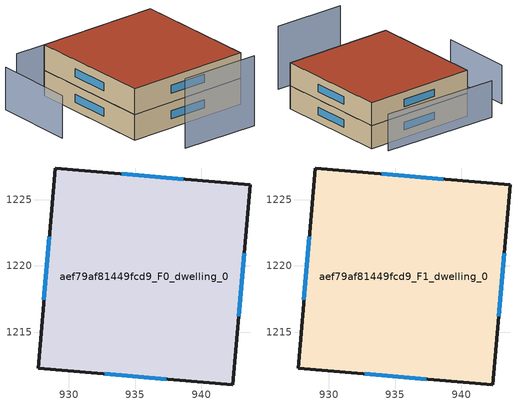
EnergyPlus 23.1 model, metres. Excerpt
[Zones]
aef79af81449fcd9_F0_dwelling_0
 floor ground (EU_floor_Construction): 943.67,1226.12 942.38,1211.02 927.67,1212.27 928.96,1227.37 z0
 wall outside (EU_wall_Construction): 943.67,1226.12 928.96,1227.37 927.67,1212.27 942.38,1211.02 943.67,1226.12 z0:3
 window (EU_Window_Construction): 938.63,1226.55 933.99,1226.94 / 942.82,1216.19 943.23,1220.95 / 932.71,1211.84 937.35,1211.45 / 928.52,1222.2 928.11,1217.44 z1.03:1.97
aef79af81449fcd9_F1_dwelling_0
 floor to aef79af81449fcd9_F0_dwelling_0 (EU_floor_Construction): 943.67,1226.12 942.38,1211.02 927.67,1212.27 928.96,1227.37 z3
 wall outside (EU_wall_Construction): 943.67,1226.12 928.96,1227.37 927.67,1212.27 942.38,1211.02 943.67,1226.12 z3:6
 window (EU_Window_Construction): 938.63,1226.55 933.99,1226.94 / 942.82,1216.19 943.23,1220.95 / 932.71,1211.84 937.35,1211.45 / 928.52,1222.2 928.11,1217.44 z4.03:4.97
 roof outside (EU_roof_Construction): 942.38,1211.02 943.67,1226.12 928.96,1227.37 927.67,1212.27 z6
shading: 929.96,1206.93 939.38,1205.95 z0:8.2; 923.44,1227.65 922.48,1218.1 z0:5; 942.75,1228 927.09,1229.67 z0:4.8
[Building]
EU S2 Campaign: North Axis=0; Terrain=City; Solar Distribution=FullExterior
[Site:Location]
Cape.Town.Intl.AP: Latitude=-33.965; Longitude=18.602; Time Zone=2; Elevation=46
[SizingPeriod:WeatherFileDays]
AnnualSizingPeriod: Begin Month=1; Begin Day of Month=1; End Month=12; End Day of Month=31; Day of Week for Start Day=Monday; Use Weather File Daylight Saving Period=No; Use Weather File Rain and Snow Indicators=No
[MATERIAL]
EU_InternalMass_Material: Roughness=MediumRough; Thickness=0.1; Conductivity=1; Density=1800; Specific Heat=900; Thermal Absorptance=0.9; Solar Absorptance=0.7; Visible Absorptance=0.7
[MATERIAL:NOMASS] Roughness=MediumRough; Thermal Absorptance=0.9; Solar Absorptance=0.7; Visible Absorptance=0.7
Name | Thermal Resistance
EU_wall_NoMass | 0.493876
EU_roof_NoMass | 0.449382
EU_floor_NoMass | 1.25
[WINDOWMATERIAL:SIMPLEGLAZINGSYSTEM]
EU_Window_SimpleGlazing: UFactor=4.4; Solar Heat Gain Coefficient=0.85; Visible Transmittance=0.85
[CONSTRUCTION]
EU_wall_Construction: EU_wall_NoMass
EU_roof_Construction: EU_roof_NoMass
EU_floor_Construction: EU_floor_NoMass
EU_Window_Construction: EU_Window_SimpleGlazing
EU_InternalMass_Construction: EU_InternalMass_Material
[ZONE] Type=1; Multiplier=1; Ceiling Height=autocalculate; Volume=671.138; Floor Area=autocalculate; Part of Total Floor Area=Yes
aef79af81449fcd9_F0_dwelling_0; aef79af81449fcd9_F1_dwelling_0
[INTERNALMASS] Construction=EU_InternalMass_Construction; Surface Area=223.713
Name | Zone or ZoneList
aef79af81449fcd9_F0_dwelling_0_EU_InternalMass | aef79af81449fcd9_F0_dwelling_0
aef79af81449fcd9_F1_dwelling_0_EU_InternalMass | aef79af81449fcd9_F1_dwelling_0
[OTHEREQUIPMENT] Fuel Type=Electricity; Design Level Calculation Method=Watts/Area; Power per Zone Floor Area=1; Fraction Latent=0; Fraction Radiant=0; Fraction Lost=0; Carbon Dioxide Generation Rate=0; EndUse Subcategory=EU_Step8_InternalGains
Name | Zone or ZoneList or Space or SpaceList | Schedule
EU_Step8_InternalGain_aef79af81449fcd9_F0_dwelling_0_f000 | aef79af81449fcd9_F0_dwelling_0 | EU_Step8_GainSchedule_aef79af81449fcd9_F0_dwelling_0_f000
EU_Step8_InternalGain_aef79af81449fcd9_F1_dwelling_0_f000 | aef79af81449fcd9_F1_dwelling_0 | EU_Step8_GainSchedule_aef79af81449fcd9_F1_dwelling_0_f000
[ZONEVENTILATION:DESIGNFLOWRATE] Schedule=EU_AlwaysOn; Design Flow Rate Calculation Method=AirChanges/Hour; Air Changes per Hour=0.64; Ventilation Type=Natural; Fan Pressure Rise=0; Fan Total Efficiency=1; Constant Term Coefficient=1; Temperature Term Coefficient=0; Velocity Term Coefficient=0; Velocity Squared Term Coefficient=0; Minimum Indoor Temperature=-100; Maximum Indoor Temperature=100; Delta Temperature=-100; Minimum Outdoor Temperature=-100; Maximum Outdoor Temperature=100; Maximum Wind Speed=40
Name | Zone or ZoneList or Space or SpaceList
EU_ConstantAir_aef79af81449fcd9_F0_dwelling_0 | aef79af81449fcd9_F0_dwelling_0
EU_ConstantAir_aef79af81449fcd9_F1_dwelling_0 | aef79af81449fcd9_F1_dwelling_0
[HVACTEMPLATE:THERMOSTAT] Constant Heating Setpoint=20; Constant Cooling Setpoint=50
EU_HeatOnly_aef79af81449fcd9_F0_dwelling_0; EU_HeatOnly_aef79af81449fcd9_F1_dwelling_0
[HVACTEMPLATE:ZONE:IDEALLOADSAIRSYSTEM] System Availability Schedule=EU_AlwaysOn; Maximum Heating Supply Air Temperature=50; Minimum Cooling Supply Air Temperature=13; Maximum Heating Supply Air Humidity Ratio=0.0156; Minimum Cooling Supply Air Humidity Ratio=0.0077; Heating Limit=NoLimit; Cooling Limit=NoLimit; Heating Availability Schedule=EU_AlwaysOn; Cooling Availability Schedule=EU_CoolingOff; Dehumidification Control Type=ConstantSensibleHeatRatio; Cooling Sensible Heat Ratio=0.7; Dehumidification Setpoint=60; Humidification Control Type=None; Humidification Setpoint=30; Outdoor Air Method=None; Outdoor Air Flow Rate per Person=0.00944; Outdoor Air Flow Rate per Zone Floor Area=0; Outdoor Air Flow Rate per Zone=0; Demand Controlled Ventilation Type=None; Outdoor Air Economizer Type=NoEconomizer; Heat Recovery Type=None; Sensible Heat Recovery Effectiveness=0.7; Latent Heat Recovery Effectiveness=0.65
Name | Template Thermostat
aef79af81449fcd9_F0_dwelling_0 | EU_HeatOnly_aef79af81449fcd9_F0_dwelling_0
aef79af81449fcd9_F1_dwelling_0 | EU_HeatOnly_aef79af81449fcd9_F1_dwelling_0
[SIZING:ZONE] Zone Cooling Design Supply Air Temperature Input Method=SupplyAirTemperature; Zone Cooling Design Supply Air Temperature=13; Zone Heating Design Supply Air Temperature Input Method=SupplyAirTemperature; Zone Heating Design Supply Air Temperature=50; Zone Cooling Design Supply Air Humidity Ratio=0.008; Zone Heating Design Supply Air Humidity Ratio=0.008; Cooling Design Air Flow Method=DesignDay; Cooling Design Air Flow Rate=0; Cooling Minimum Air Flow per Zone Floor Area=0.000762; Cooling Minimum Air Flow=0; Cooling Minimum Air Flow Fraction=0.2; Heating Design Air Flow Method=DesignDay; Heating Design Air Flow Rate=0; Heating Maximum Air Flow per Zone Floor Area=0.002032; Heating Maximum Air Flow=0.141576; Heating Maximum Air Flow Fraction=0.3; Account for Dedicated Outdoor Air System=No; Dedicated Outdoor Air System Control Strategy=NeutralSupplyAir; Dedicated Outdoor Air Low Setpoint Temperature for Design=autosize; Dedicated Outdoor Air High Setpoint Temperature for Design=autosize; Zone Load Sizing Method=Sensible Load Only No Latent Load; Zone Latent Cooling Design Supply Air Humidity Ratio Input Method=HumidityRatioDifference; Zone Cooling Design Supply Air Humidity Ratio Difference=0.005; Zone Latent Heating Design Supply Air Humidity Ratio Input Method=HumidityRatioDifference; Zone Humidification Design Supply Air Humidity Ratio Difference=0.005
aef79af81449fcd9_F0_dwelling_0; aef79af81449fcd9_F1_dwelling_0
[SCHEDULE:CONSTANT]
Name | Hourly Value
EU_AlwaysOn | 1
EU_CoolingOff | 0
[SCHEDULE:FILE] Column Number=1; Rows to Skip at Top=0; Number of Hours of Data=8760; Column Separator=Comma; Interpolate to Timestep=No; Minutes per Item=60; Adjust Schedule for Daylight Savings=Yes
Name | File
EU_Step8_GainSchedule_aef79af81449fcd9_F0_dwelling_0_f000 | ../../schedules/aef79af81449fcd9/aef79af81449fcd9_F0_dwelling_0_f000_gain.csv
EU_Step8_GainSchedule_aef79af81449fcd9_F1_dwelling_0_f000 | ../../schedules/aef79af81449fcd9/aef79af81449fcd9_F1_dwelling_0_f000_gain.csv
